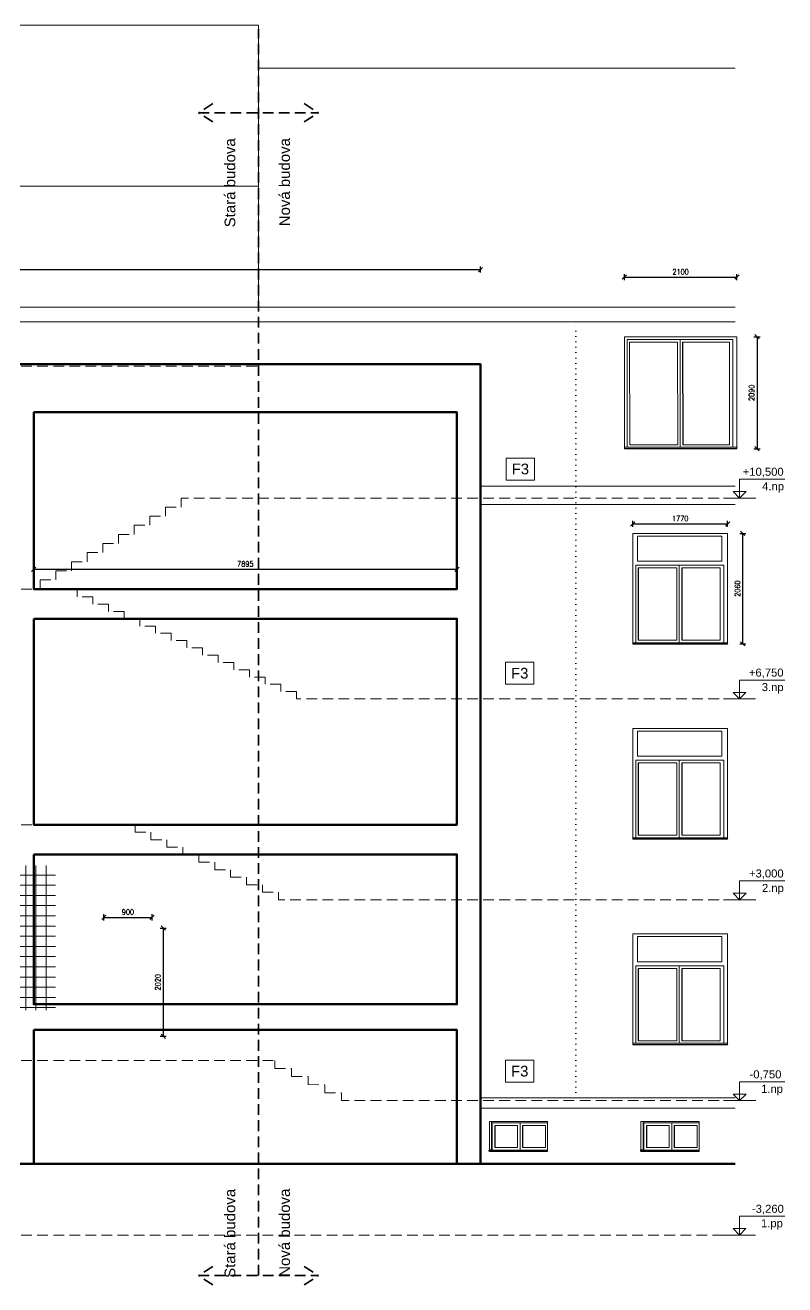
# Model space of a CAD drawing. Header units: millimetres. Extents: x 89194 to 559352, y -753138 to -204019.
# Drawn here: x 545180 to 559352, y -702632 to -679116 of the extents above; entities that cross this region are included whole.
import ezdxf

# ---------------------------------------------------------------- set-up
doc = ezdxf.new("R2010")
doc.units = ezdxf.units.MM
doc.header["$LTSCALE"] = 400
doc.header["$PDMODE"] = 3
for name, pattern in [('DASHED', [0.75, 0.5, -0.25]), ('DOT', [0.25, 0, -0.25]), ('ČÁRKOVANÁ', [0.75, 0.5, -0.25])]:
    doc.linetypes.add(name, pattern=pattern)
for name, color, linetype, lineweight in [('RG_koty', 7, 'Continuous', 9), ('RG_Koty_vyskove', 7, 'Continuous', 5), ('RG_pohled', 200, 'Continuous', 9), ('RG_popisy', 11, 'Continuous', 9), ('RG_skladby konstrukcí', 5, 'Continuous', 9), ('RG_tečkovaně', 210, 'DOT', 15), ('RG_velmi tlustá', 5, 'Continuous', 70), ('RG_zdivo nové', 1, 'Continuous', 50), ('RG_čárkovaně', 40, 'DASHED', 9), ('RG_šrafy', 253, 'Continuous', 9)]:
    doc.layers.add(name, color=color, linetype=linetype, lineweight=lineweight)
doc.styles.add('ARIAL', font='Arial.ttf')
doc.styles.add('Arial 200', font='Arial.ttf', dxfattribs={"height": 200})
doc.styles.add('Arial 250', font='Arial Bold.ttf', dxfattribs={"height": 250})
doc.styles.add('Koty', font='romans.shx', dxfattribs={"width": 0.8})
doc.dimstyles.new('RG_50_vnitřní', dxfattribs={"dimscale": 50, "dimtxt": 2, "dimasz": 1.6, "dimexe": 1.15, "dimexo": 0, "dimgap": 1, "dimtad": 1, "dimdec": 0, "dimrnd": 5, "dimzin": 0, "dimdsep": 46, "dimtxsty": 'Koty', "dimblk1": 'OBLIQUE', "dimblk2": 'OBLIQUE', "dimsah": 1, "dimcen": 0.09, "dimclrd": 256, "dimclre": 256, "dimclrt": 2, "dimazin": 0, "dimtfac": 1, "dimtdec": 0, "dimtmove": 2, "dimatfit": 3, "dimfxl": 1.15, "dimfxlon": 1, "dimtolj": 1, "dimtzin": 0, "dimarcsym": 0})

# ---------------------------------------------------------------- blocks, each defined once
blk = doc.blocks.new('_Oblique')
at = {"color": 0, "linetype": 'ByBlock', "lineweight": -2}
blk.add_line((-0.5, -0.5), (0.5, 0.5), dxfattribs=at)
blk = doc.blocks.new('*D632')
at = {"layer": 'Defpoints', "color": 0, "transparency": 16777216}
for p in [(558459, -683819), (556359, -684933), (558459, -684933)]:
    blk.add_point(p, dxfattribs=at)
at = {"layer": 'RG_koty', "lineweight": -2, "transparency": 16777216}
for p, q in [((556359, -683877), (556359, -683762)), ((556359, -683819), (558459, -683819)), ((558459, -683877), (558459, -683762))]:
    blk.add_line(p, q, dxfattribs=at)
at = {"layer": 'RG_koty', "lineweight": -2, "transparency": 16777216, "xscale": 80, "yscale": 80, "zscale": 80, "rotation": 180}
blk.add_blockref('_Oblique', (556359, -683819), dxfattribs=at)
at = {"layer": 'RG_koty', "lineweight": -2, "transparency": 16777216, "xscale": 80, "yscale": 80, "zscale": 80}
blk.add_blockref('_Oblique', (558459, -683819), dxfattribs=at)
at = {"layer": 'RG_koty', "color": 2, "transparency": 16777216, "insert": (557409, -683719), "char_height": 100, "attachment_point": 5, "style": 'Koty'}
blk.add_mtext('\\A1;2100', dxfattribs=at)
blk = doc.blocks.new('*D633')
at = {"layer": 'Defpoints', "color": 0, "transparency": 16777216}
for p in [(558459, -684933), (558459, -687024), (558834, -687024)]:
    blk.add_point(p, dxfattribs=at)
at = {"layer": 'RG_koty', "lineweight": -2, "transparency": 16777216}
for p, q in [((558777, -684933), (558892, -684933)), ((558834, -684933), (558834, -687024)), ((558777, -687024), (558892, -687024))]:
    blk.add_line(p, q, dxfattribs=at)
at = {"layer": 'RG_koty', "lineweight": -2, "transparency": 16777216, "xscale": 80, "yscale": 80, "zscale": 80}
for p, rotation in [((558834, -684933), 90), ((558834, -687024), 270)]:
    blk.add_blockref('_Oblique', p, dxfattribs=dict(at, rotation=rotation))
at = {"layer": 'RG_koty', "color": 2, "transparency": 16777216, "insert": (558734, -685979), "char_height": 100, "attachment_point": 5, "rotation": 90, "style": 'Koty'}
blk.add_mtext('\\A1;2090', dxfattribs=at)
blk = doc.blocks.new('*D634')
at = {"layer": 'Defpoints', "color": 0, "transparency": 16777216}
for p in [(558286, -688603), (558569, -688603), (558286, -690666)]:
    blk.add_point(p, dxfattribs=at)
at = {"layer": 'RG_koty', "lineweight": -2, "transparency": 16777216}
for p, q in [((558511, -688603), (558626, -688603)), ((558569, -690666), (558569, -688603)), ((558511, -690666), (558626, -690666))]:
    blk.add_line(p, q, dxfattribs=at)
at = {"layer": 'RG_koty', "lineweight": -2, "transparency": 16777216, "xscale": 80, "yscale": 80, "zscale": 80}
for p, rotation in [((558569, -688603), 90), ((558569, -690666), 270)]:
    blk.add_blockref('_Oblique', p, dxfattribs=dict(at, rotation=rotation))
at = {"layer": 'RG_koty', "color": 2, "transparency": 16777216, "insert": (558469, -689634), "char_height": 100, "attachment_point": 5, "rotation": 90, "style": 'Koty'}
blk.add_mtext('\\A1;2060', dxfattribs=at)
blk = doc.blocks.new('*D635')
at = {"layer": 'Defpoints', "color": 0, "transparency": 16777216}
for p in [(558286, -688427), (556516, -688603), (558286, -688603)]:
    blk.add_point(p, dxfattribs=at)
at = {"layer": 'RG_koty', "lineweight": -2, "transparency": 16777216}
for p, q in [((556516, -688484), (556516, -688369)), ((556516, -688427), (558286, -688427)), ((558286, -688484), (558286, -688369))]:
    blk.add_line(p, q, dxfattribs=at)
at = {"layer": 'RG_koty', "lineweight": -2, "transparency": 16777216, "xscale": 80, "yscale": 80, "zscale": 80, "rotation": 180}
blk.add_blockref('_Oblique', (556516, -688427), dxfattribs=at)
at = {"layer": 'RG_koty', "lineweight": -2, "transparency": 16777216, "xscale": 80, "yscale": 80, "zscale": 80}
blk.add_blockref('_Oblique', (558286, -688427), dxfattribs=at)
at = {"layer": 'RG_koty', "color": 2, "transparency": 16777216, "insert": (557401, -688327), "char_height": 100, "attachment_point": 5, "style": 'Koty'}
blk.add_mtext('\\A1;1770', dxfattribs=at)
blk = doc.blocks.new('*D653')
at = {"layer": 'Defpoints', "color": 0, "transparency": 16777216}
for p in [(547547, -695772), (546647, -695973), (547547, -695973)]:
    blk.add_point(p, dxfattribs=at)
at = {"layer": 'RG_koty', "lineweight": -2, "transparency": 16777216}
for p, q in [((546647, -695829), (546647, -695714)), ((546647, -695772), (547547, -695772)), ((547547, -695829), (547547, -695714))]:
    blk.add_line(p, q, dxfattribs=at)
at = {"layer": 'RG_koty', "lineweight": -2, "transparency": 16777216, "xscale": 80, "yscale": 80, "zscale": 80, "rotation": 180}
blk.add_blockref('_Oblique', (546647, -695772), dxfattribs=at)
at = {"layer": 'RG_koty', "lineweight": -2, "transparency": 16777216, "xscale": 80, "yscale": 80, "zscale": 80}
blk.add_blockref('_Oblique', (547547, -695772), dxfattribs=at)
at = {"layer": 'RG_koty', "color": 2, "transparency": 16777216, "insert": (547097, -695672), "char_height": 100, "attachment_point": 5, "style": 'Koty'}
blk.add_mtext('\\A1;900', dxfattribs=at)
blk = doc.blocks.new('*D654')
at = {"layer": 'Defpoints', "color": 0, "transparency": 16777216}
for p in [(547547, -695973), (547547, -697993), (547755, -697993)]:
    blk.add_point(p, dxfattribs=at)
at = {"layer": 'RG_koty', "lineweight": -2, "transparency": 16777216}
for p, q in [((547697, -695973), (547812, -695973)), ((547755, -695973), (547755, -697993)), ((547697, -697993), (547812, -697993))]:
    blk.add_line(p, q, dxfattribs=at)
at = {"layer": 'RG_koty', "lineweight": -2, "transparency": 16777216, "xscale": 80, "yscale": 80, "zscale": 80}
for p, rotation in [((547755, -695973), 90), ((547755, -697993), 270)]:
    blk.add_blockref('_Oblique', p, dxfattribs=dict(at, rotation=rotation))
at = {"layer": 'RG_koty', "color": 2, "transparency": 16777216, "insert": (547655, -696983), "char_height": 100, "attachment_point": 5, "rotation": 90, "style": 'Koty'}
blk.add_mtext('\\A1;2020', dxfattribs=at)
blk = doc.blocks.new('*D663')
at = {"layer": 'Defpoints', "color": 0, "transparency": 16777216}
for p in [(553675, -683678), (533876, -685483), (553675, -685443)]:
    blk.add_point(p, dxfattribs=at)
at = {"layer": 'RG_koty', "lineweight": -2, "transparency": 16777216}
for p, q in [((533876, -683736), (533876, -683621)), ((533876, -683678), (553675, -683678)), ((553675, -683736), (553675, -683621))]:
    blk.add_line(p, q, dxfattribs=at)
at = {"layer": 'RG_koty', "lineweight": -2, "transparency": 16777216, "xscale": 80, "yscale": 80, "zscale": 80, "rotation": 180}
blk.add_blockref('_Oblique', (533876, -683678), dxfattribs=at)
at = {"layer": 'RG_koty', "lineweight": -2, "transparency": 16777216, "xscale": 80, "yscale": 80, "zscale": 80}
blk.add_blockref('_Oblique', (553675, -683678), dxfattribs=at)
at = {"layer": 'RG_koty', "color": 2, "transparency": 16777216, "insert": (543775, -683578), "char_height": 100, "attachment_point": 5, "style": 'Koty'}
blk.add_mtext('\\A1;19800', dxfattribs=at)
blk = doc.blocks.new('*D666')
at = {"layer": 'Defpoints', "color": 0, "transparency": 16777216}
for p in [(553235, -689274), (545339, -689643), (553235, -689643)]:
    blk.add_point(p, dxfattribs=at)
at = {"layer": 'RG_koty', "lineweight": -2, "transparency": 16777216}
for p, q in [((545339, -689331), (545339, -689216)), ((553235, -689331), (553235, -689216)), ((545339, -689274), (553235, -689274))]:
    blk.add_line(p, q, dxfattribs=at)
at = {"layer": 'RG_koty', "lineweight": -2, "transparency": 16777216, "xscale": 80, "yscale": 80, "zscale": 80, "rotation": 180}
blk.add_blockref('_Oblique', (545339, -689274), dxfattribs=at)
at = {"layer": 'RG_koty', "lineweight": -2, "transparency": 16777216, "xscale": 80, "yscale": 80, "zscale": 80}
blk.add_blockref('_Oblique', (553235, -689274), dxfattribs=at)
at = {"layer": 'RG_koty', "color": 2, "transparency": 16777216, "insert": (549287, -689174), "char_height": 100, "attachment_point": 5, "style": 'Koty'}
blk.add_mtext('\\A1;7895', dxfattribs=at)

msp = doc.modelspace()

# ---------------------------------------------------------------- hatches: boundary and pattern name
at = {"layer": 'RG_šrafy'}
h = msp.add_hatch(dxfattribs=at)
h.set_pattern_fill('ANSI37', color=256, scale=60, angle=45)
h.set_pattern_definition([(90, (-31834.88, -58521.15), (-190.5, 0), []), (180, (-31834.88, -58521.15), (-3e-14, -190.5), [])])
h.paths.add_polyline_path([(545746.8, -694803.2), (544346.8, -694803.2), (544346.8, -697503.2), (545746.8, -697503.2)])

# ---------------------------------------------------------------- linework, layer by layer
at = {"layer": 'RG_Koty_vyskove', "transparency": 33554687}
for p, q in [((558510.3, -687593.2), (558510.3, -687943.2)), ((558510.2, -687823.1, 0), (558390.2, -687823.1, 0)), ((558390.2, -687823.1, 0), (558510.3, -687943.2)), ((558630.2, -687823.1, 0), (558510.2, -687823.1, 0)), ((558510.3, -687943.2), (558630.2, -687823.1, 0)), ((558508.7, -691343.2), (558508.7, -691693.2)), ((558508.6, -691573.1, 0), (558388.6, -691573.1, 0)), ((558388.6, -691573.1, 0), (558508.7, -691693.2)), ((558628.6, -691573.1, 0), (558508.6, -691573.1, 0)), ((558508.7, -691693.2), (558628.6, -691573.1, 0)), ((558510.3, -695093.2), (558510.3, -695443.2)), ((558510.2, -695323.1, 0), (558390.2, -695323.1, 0)), ((558390.2, -695323.1, 0), (558510.3, -695443.2)), ((558630.2, -695323.1, 0), (558510.2, -695323.1, 0)), ((558510.3, -695443.2), (558630.2, -695323.1, 0)), ((558510.3, -698843.2), (558510.3, -699193.2)), ((558510.2, -699073.1, 0), (558390.2, -699073.1, 0)), ((558390.2, -699073.1, 0), (558510.3, -699193.2)), ((558630.2, -699073.1, 0), (558510.2, -699073.1, 0)), ((558510.3, -699193.2), (558630.2, -699073.1, 0)), ((558508.7, -701353.2), (558508.7, -701703.2)), ((558508.6, -701583.1, 0), (558388.6, -701583.1, 0)), ((558388.6, -701583.1, 0), (558508.7, -701703.2)), ((558628.6, -701583.1, 0), (558508.6, -701583.1, 0)), ((558508.7, -701703.2), (558628.6, -701583.1, 0))]:
    msp.add_line(p, q, dxfattribs=at)
at = {"layer": 'RG_Koty_vyskove', "transparency": 33554687, "extrusion": (0, 0, -1)}
for p, q in [((559352.4, -687593.2), (558510.3, -687593.2)), ((559350.9, -691343.2), (558508.7, -691343.2)), ((559352.4, -695093.2), (558510.3, -695093.2)), ((559352.4, -698843.2), (558510.3, -698843.2)), ((559350.9, -701353.2), (558508.7, -701353.2))]:
    msp.add_line(p, q, dxfattribs=at)
at = {"layer": 'RG_Koty_vyskove', "transparency": 33554687}
for points in [[(558210.3, -687943.2), (558810.3, -687943.2)], [(558208.7, -691693.2), (558808.7, -691693.2)], [(558210.3, -695443.2), (558810.3, -695443.2)], [(558210.3, -699193.2), (558810.3, -699193.2)], [(558208.7, -701703.2), (558808.7, -701703.2)]]:
    msp.add_lwpolyline(points, dxfattribs=at)
at = {"layer": 'RG_pohled', "linetype": 'Continuous', "lineweight": 20}
for p, q in [((538490, -684383.2), (558425.4, -684383.2)), ((538490, -684653.2), (558425.4, -684653.2)), ((556359, -686994), (556359, -684933.2)), ((556359, -684933.2), (558459, -684933.2)), ((556409.8, -685033.2), (556409.8, -684983.2)), ((556409.8, -684983.2), (557399.5, -684983.2)), ((557399.5, -685033.2), (557399.5, -684983.2)), ((557399.5, -684983.2), (558381.5, -684983.2)), ((558385.3, -686996.5), (558381.5, -684983.2)), ((558459, -684933.2), (558459, -687024)), ((556413.7, -686949), (556409.8, -685033.2)), ((556457.1, -685033.2), (556460.9, -686949)), ((557352.3, -685033.2), (556457.1, -685033.2)), ((557356.1, -686949), (557352.3, -685033.2)), ((557403.4, -686949), (557399.5, -685033.2)), ((557446.8, -685033.2), (557450.6, -686949)), ((558317.9, -685033.2), (557446.8, -685033.2)), ((557455.5, -686949), (557451.7, -685033.2)), ((558321.7, -686949), (558317.9, -685033.2)), ((556359, -686996.5), (556359, -687016.5)), ((558459, -686996.5), (556359, -686996.5)), ((556359, -687024), (556359, -687016.5)), ((558459, -687016.5), (556359, -687016.5)), ((558459, -687024), (556359, -687024)), ((556413.7, -686996.5), (556413.7, -686949)), ((556460.9, -686949), (557356.1, -686949)), ((557403.4, -686986), (557403.4, -686949)), ((557450.6, -686949), (558321.7, -686949)), ((558459, -686996.5), (558459, -687016.5)), ((558459, -687016.5), (558462.2, -687006.5)), ((558462.2, -687006.5), (558459, -687006.5)), ((553674.5, -687723.2), (558425.4, -687723.2)), ((553674.5, -688063.2), (558425.4, -688063.2)), ((556515.8, -690643.2), (556515.8, -688603.2)), ((556515.8, -688603.2), (558285.8, -688603.2)), ((556602.3, -688653.2), (556602.3, -689123.2)), ((558180.4, -688653.2), (556602.3, -688653.2)), ((556607.2, -689123.2), (556607.2, -688653.2)), ((558180.4, -689123.2), (558180.4, -688653.2)), ((558285.8, -688603.2), (558285.8, -690673.2)), ((556570.5, -689248.2), (556570.5, -689198.2)), ((556570.5, -689198.2), (557383.2, -689198.2)), ((556570.5, -690598.2), (556570.5, -689248.2)), ((556602.3, -689123.2), (558180.4, -689123.2)), ((556617.8, -689248.2), (556617.8, -690598.2)), ((557336, -689248.2), (556617.8, -689248.2)), ((556622.7, -690598.2), (556622.7, -689248.2)), ((557336, -690598.2), (557336, -689248.2)), ((557383.2, -689248.2), (557383.2, -689198.2)), ((557383.2, -689198.2), (558212.2, -689198.2)), ((557383.2, -690598.2), (557383.2, -689248.2)), ((557430.4, -689248.2), (557430.4, -690598.2)), ((558148.6, -689248.2), (557430.4, -689248.2)), ((557435.4, -690598.2), (557435.4, -689248.2)), ((558148.6, -690598.2), (558148.6, -689248.2)), ((558212.2, -690645.7), (558212.2, -689198.2)), ((556515.8, -690645.7), (556515.8, -690665.7)), ((558285.8, -690645.7), (556515.8, -690645.7)), ((556515.8, -690673.2), (556515.8, -690665.7)), ((558285.8, -690665.7), (556515.8, -690665.7)), ((556570.5, -690645.7), (556570.5, -690598.2)), ((556617.8, -690598.2), (557336, -690598.2)), ((557383.2, -690635.2), (557383.2, -690598.2)), ((557430.4, -690598.2), (558148.6, -690598.2)), ((558285.8, -690645.7), (558285.8, -690665.7)), ((558285.8, -690665.7), (558289.1, -690655.7)), ((558289.1, -690655.7), (558285.8, -690655.7)), ((558285.8, -690673.2), (556515.8, -690673.2)), ((556515.8, -694283.2), (556515.8, -692243.2)), ((556515.8, -692243.2), (558285.8, -692243.2)), ((556602.3, -692293.2), (556602.3, -692763.2)), ((558180.4, -692293.2), (556602.3, -692293.2)), ((556607.2, -692763.2), (556607.2, -692293.2)), ((558180.4, -692763.2), (558180.4, -692293.2)), ((558285.8, -692243.2), (558285.8, -694313.2)), ((556602.3, -692763.2), (558180.4, -692763.2)), ((556570.5, -692888.2), (556570.5, -692838.2)), ((556570.5, -692838.2), (557383.2, -692838.2)), ((556570.5, -694238.2), (556570.5, -692888.2)), ((556617.8, -692888.2), (556617.8, -694238.2)), ((557336, -692888.2), (556617.8, -692888.2)), ((556622.7, -694238.2), (556622.7, -692888.2)), ((557336, -694238.2), (557336, -692888.2)), ((557383.2, -692888.2), (557383.2, -692838.2)), ((557383.2, -692838.2), (558212.2, -692838.2)), ((557383.2, -694238.2), (557383.2, -692888.2)), ((557430.4, -692888.2), (557430.4, -694238.2)), ((558148.6, -692888.2), (557430.4, -692888.2)), ((557435.4, -694238.2), (557435.4, -692888.2)), ((558148.6, -694238.2), (558148.6, -692888.2)), ((558212.2, -694285.7), (558212.2, -692838.2)), ((556515.8, -694285.7), (556515.8, -694305.7)), ((558285.8, -694285.7), (556515.8, -694285.7)), ((556515.8, -694313.2), (556515.8, -694305.7)), ((558285.8, -694305.7), (556515.8, -694305.7)), ((558285.8, -694313.2), (556515.8, -694313.2)), ((556570.5, -694285.7), (556570.5, -694238.2)), ((556617.8, -694238.2), (557336, -694238.2)), ((557383.2, -694275.2), (557383.2, -694238.2)), ((557430.4, -694238.2), (558148.6, -694238.2)), ((558285.8, -694285.7), (558285.8, -694305.7)), ((558285.8, -694305.7), (558289.1, -694295.7)), ((558289.1, -694295.7), (558285.8, -694295.7)), ((556515.8, -698120.7), (556515.8, -696080.7)), ((556515.8, -696080.7), (558285.8, -696080.7)), ((556602.3, -696130.7), (556602.3, -696600.7)), ((558180.4, -696130.7), (556602.3, -696130.7)), ((556607.2, -696600.7), (556607.2, -696130.7)), ((558180.4, -696600.7), (558180.4, -696130.7)), ((558285.8, -696080.7), (558285.8, -698150.7)), ((556570.5, -696725.7), (556570.5, -696675.7)), ((556570.5, -696675.7), (557383.2, -696675.7)), ((556570.5, -698075.7), (556570.5, -696725.7)), ((556602.3, -696600.7), (558180.4, -696600.7)), ((556617.8, -696725.7), (556617.8, -698075.7)), ((557336, -696725.7), (556617.8, -696725.7)), ((556622.7, -698075.7), (556622.7, -696725.7)), ((557336, -698075.7), (557336, -696725.7)), ((557383.2, -696725.7), (557383.2, -696675.7)), ((557383.2, -696675.7), (558212.2, -696675.7)), ((557383.2, -698075.7), (557383.2, -696725.7)), ((557430.4, -696725.7), (557430.4, -698075.7)), ((558148.6, -696725.7), (557430.4, -696725.7)), ((557435.4, -698075.7), (557435.4, -696725.7)), ((558148.6, -698075.7), (558148.6, -696725.7)), ((558212.2, -698123.2), (558212.2, -696675.7)), ((556515.8, -698123.2), (556515.8, -698143.2)), ((558285.8, -698123.2), (556515.8, -698123.2)), ((556515.8, -698150.7), (556515.8, -698143.2)), ((558285.8, -698143.2), (556515.8, -698143.2)), ((558285.8, -698150.7), (556515.8, -698150.7)), ((556570.5, -698123.2), (556570.5, -698075.7)), ((556617.8, -698075.7), (557336, -698075.7)), ((557383.2, -698112.7), (557383.2, -698075.7)), ((557430.4, -698075.7), (558148.6, -698075.7)), ((558285.8, -698123.2), (558285.8, -698143.2)), ((558285.8, -698143.2), (558289.1, -698133.2)), ((558289.1, -698133.2), (558285.8, -698133.2)), ((558425.4, -699143.2), (553674.5, -699143.2)), ((558425.4, -699333.2), (553674.5, -699333.2)), ((553839.8, -700113.2), (553839.8, -699583.2)), ((553839.8, -699583.2), (554926.6, -699583.2)), ((553879.1, -699633.2), (553879.1, -699583.2)), ((554926.6, -699583.2), (554926.6, -700143.2)), ((556668.9, -700113.2), (556668.9, -699583.2)), ((556668.9, -699583.2), (557755.6, -699583.2)), ((556708.2, -699633.2), (556708.2, -699583.2)), ((557755.6, -699583.2), (557755.6, -700143.2)), ((553879.1, -700093.2), (553879.1, -699633.2)), ((553894.6, -699658.2), (553894.6, -699608.2)), ((553894.6, -699608.2), (554414.3, -699608.2)), ((553894.6, -700068.2), (553894.6, -699658.2)), ((553941.8, -699658.2), (553941.8, -700068.2)), ((554367, -699658.2), (553941.8, -699658.2)), ((553946.7, -700068.2), (553946.7, -699658.2)), ((554367, -700068.2), (554367, -699658.2)), ((554414.3, -699658.2), (554414.3, -699608.2)), ((554414.3, -699608.2), (554926.6, -699608.2)), ((554414.3, -700068.2), (554414.3, -699658.2)), ((554461.5, -699658.2), (554461.5, -700068.2)), ((554886.8, -699658.2), (554461.5, -699658.2)), ((554466.4, -700068.2), (554466.4, -699658.2)), ((554886.8, -700068.2), (554886.8, -699658.2)), ((556708.2, -700093.2), (556708.2, -699633.2)), ((556723.6, -699658.2), (556723.6, -699608.2)), ((556723.6, -699608.2), (557243.3, -699608.2)), ((556723.6, -700068.2), (556723.6, -699658.2)), ((556770.9, -699658.2), (556770.9, -700068.2)), ((557196.1, -699658.2), (556770.9, -699658.2)), ((556775.8, -700068.2), (556775.8, -699658.2)), ((557196.1, -700068.2), (557196.1, -699658.2)), ((557243.3, -699658.2), (557243.3, -699608.2)), ((557243.3, -699608.2), (557755.6, -699608.2)), ((557243.3, -700068.2), (557243.3, -699658.2)), ((557290.6, -699658.2), (557290.6, -700068.2)), ((557715.8, -699658.2), (557290.6, -699658.2)), ((557295.5, -700068.2), (557295.5, -699658.2)), ((557715.8, -700068.2), (557715.8, -699658.2)), ((553894.6, -700105.2), (553894.6, -700068.2)), ((553941.8, -700068.2), (554367, -700068.2)), ((554414.3, -700105.2), (554414.3, -700068.2)), ((554461.5, -700068.2), (554886.8, -700068.2)), ((556723.6, -700105.2), (556723.6, -700068.2)), ((556770.9, -700068.2), (557196.1, -700068.2)), ((557243.3, -700105.2), (557243.3, -700068.2)), ((557290.6, -700068.2), (557715.8, -700068.2)), ((553839.8, -700113.2), (553830, -700115.7)), ((553830, -700115.7), (553830, -700135.7)), ((554916.7, -700115.7), (553830, -700115.7)), ((554916.7, -700135.7), (553830, -700135.7)), ((553878.8, -700103.2), (553839.8, -700113.2)), ((553839.8, -700143.2), (553839.8, -700135.7)), ((554926.6, -700143.2), (553839.8, -700143.2)), ((553878.8, -700093.2), (553878.8, -700103.2)), ((553894.6, -700093.2), (553878.8, -700093.2)), ((553894.6, -700103.2), (553878.8, -700103.2)), ((553879.1, -700143.2), (553879.1, -700135.7)), ((554926.6, -700113.2), (554916.7, -700115.7)), ((554916.7, -700115.7), (554916.7, -700135.7)), ((554926.6, -700118.2), (554916.7, -700118.2)), ((554916.7, -700135.7), (554920, -700125.7)), ((554920, -700125.7), (554916.7, -700125.7)), ((556668.9, -700113.2), (556659.1, -700115.7)), ((556659.1, -700115.7), (556659.1, -700135.7)), ((557745.8, -700115.7), (556659.1, -700115.7)), ((557745.8, -700135.7), (556659.1, -700135.7)), ((556707.8, -700103.2), (556668.9, -700113.2)), ((556668.9, -700143.2), (556668.9, -700135.7)), ((557755.6, -700143.2), (556668.9, -700143.2)), ((556707.8, -700093.2), (556707.8, -700103.2)), ((556723.6, -700093.2), (556707.8, -700093.2)), ((556723.6, -700103.2), (556707.8, -700103.2)), ((556708.2, -700143.2), (556708.2, -700135.7)), ((557755.6, -700113.2), (557745.8, -700115.7)), ((557745.8, -700115.7), (557745.8, -700135.7)), ((557755.6, -700118.2), (557745.8, -700118.2)), ((557745.8, -700135.7), (557749.1, -700125.7)), ((557749.1, -700125.7), (557745.8, -700125.7))]:
    msp.add_line(p, q, dxfattribs=at)
for points in [[(549532.7, -684383.2), (549532.7, -679115.9), (531543, -679115.9)], [(549532.7, -679915.9), (558425.4, -679915.9)], [(549532.7, -682118.9), (531543, -682118.9)]]:
    msp.add_lwpolyline(points, dxfattribs=at)
at = {"layer": 'RG_popisy', "linetype": 'ČÁRKOVANÁ', "lineweight": 35}
msp.add_line((549532.7, -702461.4), (549532.7, -679192), dxfattribs=at)
for points in [[(548683, -680580.4), (548411.9, -680751.1)], [(548683, -680580.4), (548411.9, -680751.1)], [(548411.9, -680751.1), (550653.6, -680751.1)], [(548683, -680921.8), (548411.9, -680751.1)], [(548411.9, -680751.1), (550653.6, -680751.1)], [(548683, -680921.8), (548411.9, -680751.1)], [(550382.4, -680580.4), (550653.6, -680751.1)], [(550382.4, -680580.4), (550653.6, -680751.1)], [(550382.4, -680921.8), (550653.6, -680751.1)], [(550382.4, -680921.8), (550653.6, -680751.1)], [(548683, -702290.8), (548411.9, -702461.4)], [(548683, -702290.8), (548411.9, -702461.4)], [(550382.4, -702290.8), (550653.6, -702461.4)], [(550382.4, -702290.8), (550653.6, -702461.4)], [(548411.9, -702461.4), (550653.6, -702461.4)], [(548683, -702632.1), (548411.9, -702461.4)], [(548411.9, -702461.4), (550653.6, -702461.4)], [(548683, -702632.1), (548411.9, -702461.4)], [(550382.4, -702632.1), (550653.6, -702461.4)], [(550382.4, -702632.1), (550653.6, -702461.4)]]:
    msp.add_lwpolyline(points, dxfattribs=at)
at = {"layer": 'RG_skladby konstrukcí'}
for points in [[(554153.7, -687607.5), (554683.7, -687607.5), (554683.7, -687197.5), (554153.7, -687197.5)], [(554141.1, -691420.1), (554671.1, -691420.1), (554671.1, -691010.1), (554141.1, -691010.1)], [(554141.1, -698849.8), (554671.1, -698849.8), (554671.1, -698439.8), (554141.1, -698439.8)]]:
    msp.add_lwpolyline(points, close=True, dxfattribs=at)
at = {"layer": 'RG_tečkovaně'}
msp.add_lwpolyline([(553674.5, -699143.2), (555455.1, -699143.2), (555455.1, -684653.2), (533875.7, -684653.2), (533875.7, -685443.2), (553674.5, -685443.2), (553674.5, -699143.2)], dxfattribs=at)
at = {"layer": 'RG_velmi tlustá'}
msp.add_lwpolyline([(531604.8, -700393.2), (535859, -700393.2), (538558.2, -700373.2), (558425.4, -700373.2)], dxfattribs=at)
at = {"layer": 'RG_zdivo nové'}
msp.add_lwpolyline([(533875.7, -700393.2), (533875.7, -685443.2), (553674.5, -685443.2), (553674.5, -700373.2)], dxfattribs=at)
for points in [[(545339, -686343.2), (553234.5, -686343.2), (553234.5, -689643.2), (545339, -689643.2)], [(545339, -690198.2), (553234.5, -690198.2), (553234.5, -694043.2), (545339, -694043.2)], [(545339, -694598.2), (553234.5, -694598.2), (553234.5, -697393.2), (545339, -697393.2)], [(545339, -697873.2), (553234.5, -697873.2), (553234.5, -700373.2), (545339, -700373.2)]]:
    msp.add_lwpolyline(points, close=True, dxfattribs=at)
at = {"layer": 'RG_čárkovaně'}
for points in [[(531604.8, -685483.2), (549532.7, -685483.2)], [(545459.7, -689643.2), (545459.7, -689473.2), (545751.8, -689473.2), (545751.8, -689303.2), (546044.5, -689303.2), (546044.5, -689133.2), (546336.9, -689133.2), (546336.9, -688963.2), (546629.3, -688963.2), (546629.3, -688793.2), (546921.7, -688793.2), (546921.7, -688623.2), (547214.1, -688623.2), (547214.1, -688453.2), (547506.2, -688453.2), (547506.2, -688283.2), (547798.9, -688283.2), (547798.9, -688113.2), (548091.6, -688113.2), (548091.6, -687943.2)], [(558425.4, -687943.2), (548091.6, -687943.2)], [(531604.8, -689643.2), (546148.3, -689643.2)], [(550241.9, -691693.2), (550241.9, -691557.2), (549949.8, -691557.2), (549949.8, -691421.2), (549657.1, -691421.2), (549657.1, -691285.2), (549364.7, -691285.2), (549364.7, -691149.2), (549072.3, -691149.2), (549072.3, -691013.2), (548779.9, -691013.2), (548779.9, -690877.2), (548487.5, -690877.2), (548487.5, -690741.2), (548195.1, -690741.2), (548195.1, -690605.2), (547902.7, -690605.2), (547902.7, -690469.2), (547610.3, -690469.2), (547610.3, -690333.2), (547317.9, -690333.2), (547317.9, -690197.2), (547025.5, -690197.2), (547025.5, -690061.2), (546733.1, -690061.2), (546733.1, -689925.2), (546440.7, -689925.2), (546440.7, -689789.2), (546148.3, -689789.2), (546148.3, -689643.2)], [(558425.4, -691693.2), (550241.9, -691693.2)], [(531604.8, -694043.2), (547229.3, -694043.2)], [(547229.3, -694043.2), (547229.3, -694183.2), (547526.4, -694183.2), (547526.4, -694323.2), (547823.5, -694323.2), (547823.5, -694463.2), (548121.2, -694463.2), (548121.2, -694603.2), (548418.8, -694603.2), (548418.8, -694743.2), (548716.5, -694743.2), (548716.5, -694883.2), (549012, -694883.2), (549012, -695023.2), (549309.1, -695023.2), (549309.1, -695163.2), (549606.2, -695163.2), (549606.2, -695303.2), (549903.9, -695303.2), (549903.9, -695443.2)], [(558425.4, -695443.2), (549903.9, -695443.2)], [(531604.8, -698443.2), (549835.9, -698443.2)], [(549835.9, -698443.2), (549835.9, -698593.2), (550147.7, -698593.2), (550147.7, -698743.2), (550459.6, -698743.2), (550459.6, -698893.2), (550771.4, -698897.5), (550771.4, -699047.5), (551083.2, -699047.5), (551083.2, -699193.2)], [(558425.4, -699193.2), (551083.2, -699193.2)], [(531604.8, -701703.2), (558425.4, -701703.2)]]:
    msp.add_lwpolyline(points, dxfattribs=at)

# ---------------------------------------------------------------- texts
at = {"layer": 'RG_Koty_vyskove', "transparency": 33554687, "style": 'ARIAL'}
for s, p in [('+10,500', (558567.7, -687527.7)), ('4.np', (558930.5, -687798.1)), ('+6,750', (558682.7, -691277.7)), ('3.np', (558922.8, -691548.1)), ('+3,000', (558684.2, -695027.7)), ('2.np', (558927, -695298.1)), ('-0,750', (558695.3, -698777.7)), ('1.np', (558910.4, -699048.1)), ('-3,260', (558740.3, -701287.7)), ('1.pp', (558908.8, -701558.1))]:
    msp.add_text(s, height=150, dxfattribs=at).set_placement(p)
at = {"layer": 'RG_popisy', "char_height": 200, "attachment_point": 1, "rotation": 90, "style": 'Arial 250'}
for s, insert in [('\\pi-250;{\\fArial|b0|i0|c238|p34;Stará budova}', (548899.8, -682639.2)), ('\\pi-250;{\\fArial|b0|i0|c238|p34;Nová budova}', (549919.2, -682619.5)), ('\\pi-250;{\\fArial|b0|i0|c238|p34;Stará budova}', (548899.8, -702252.5)), ('\\pi-250;{\\fArial|b0|i0|c238|p34;Nová budova}', (549919.2, -702232.8))]:
    msp.add_mtext(s, dxfattribs=dict(at, insert=insert))
at = {"layer": 'RG_skladby konstrukcí', "char_height": 200, "width": 530, "attachment_point": 5, "style": 'Arial 200'}
for insert in [(554418.7, -687402.5), (554406.1, -691215.1), (554406.1, -698644.8)]:
    msp.add_mtext('F3', dxfattribs=dict(at, insert=insert))

# ---------------------------------------------------------------- dimensions: what is measured, and where the dimension line sits
at = {"layer": 'RG_koty', "color": 1}
for base, p1, p2, picture, middle in [((553674.5, -683678.5), (533875.7, -685483.2), (553674.5, -685443.2), '*D663', (543775.1, -683578.5)), ((558459, -683819.2), (556359, -684933.2), (558459, -684933.2), '*D632', (557409, -683719.2)), ((558285.8, -688426.6), (556515.8, -688603.2), (558285.8, -688603.2), '*D635', (557400.8, -688326.6)), ((553234.5177, -689273.5374), (545338.9919, -689643.2056), (553234.5177, -689643.2056), '*D666', (549286.7548, -689173.5374)), ((547546.8, -695771.7), (546646.8, -695973.2), (547546.8, -695973.2), '*D653', (547096.8, -695671.7))]:
    dim = msp.add_linear_dim(base=base, p1=p1, p2=p2, dimstyle='RG_50_vnitřní', dxfattribs=at)
    dim.commit()
    dim.dimension.update_dxf_attribs({"geometry": picture, "text_midpoint": middle})
for base, p1, p2, picture, middle in [((558834.4, -687024), (558459, -684933.2), (558459, -687024), '*D633', (558734.4, -685978.6)), ((558568.8544647, -688603.2056122), (558285.8292991, -690665.7056122), (558285.8292991, -688603.2056122), '*D634', (558468.8544647, -689634.4556122)), ((547754.9, -697993.2), (547546.8, -695973.2), (547546.8, -697993.2), '*D654', (547654.9, -696983.2))]:
    dim = msp.add_linear_dim(base=base, p1=p1, p2=p2, angle=90, dimstyle='RG_50_vnitřní', dxfattribs=at)
    dim.commit()
    dim.dimension.update_dxf_attribs({"geometry": picture, "text_midpoint": middle})

doc.saveas('drawing.dxf')
